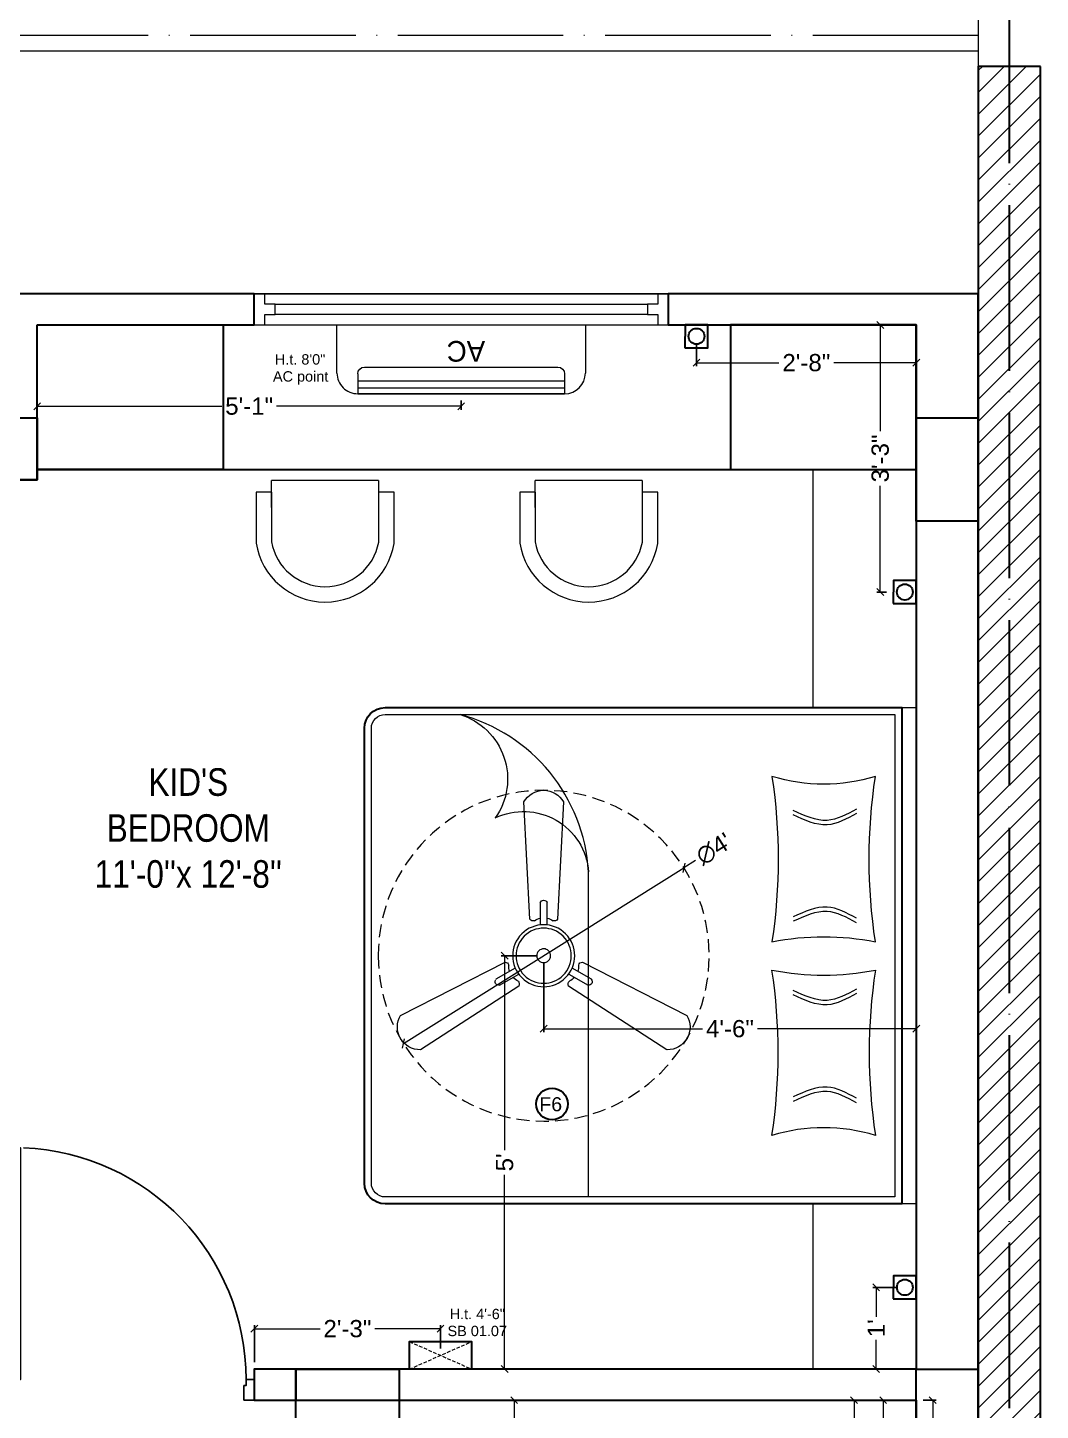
# Model space of a CAD drawing. Header units: millimetres. Extents: x 56222 to 3066687, y -650199 to -121287.
# Drawn here: x 141535.4 to 141682.3, y -177156.5 to -176955.9 of the extents above; entities that cross this region are included whole.
import ezdxf

# ---------------------------------------------------------------- set-up
doc = ezdxf.new("R2010")
doc.units = ezdxf.units.MM
doc.header["$MEASUREMENT"] = 0
doc.header["$PDMODE"] = 35
for name, pattern in [('ACAD_ISO04W100', [30, 24, -3, 0, -3]), ('DASHED', [0.75, 0.5, -0.25]), ('DASHED2', [0.375, 0.25, -0.125])]:
    doc.linetypes.add(name, pattern=pattern)
doc.layers.get('Defpoints').update_dxf_attribs({"color": 220})
doc.layers.add('AR DOOR', color=40, linetype='Continuous')
doc.layers.add('AR ELE-5', color=134, linetype='Continuous')
for name, color, linetype, lineweight in [('COLUMN', 1, 'Continuous', 30), ('dim05', 1, 'Continuous', 13), ('el', 7, 'Continuous', 20), ('ELEC-wires', 1, 'DASHED2', 13), ('Electrical', 84, 'Continuous', 30), ('FIRST FLOOR', 7, 'Continuous', 9), ('FIRST FLOOR ( DW_RAIL )', 7, 'Continuous', 9), ('FIRST FLOOR ( TEXT )', 7, 'Continuous', 9), ('FIRST FLOOR_( PLine )_', 251, 'Continuous', 30), ('FURNITURE', 32, 'Continuous', 9), ('GROUND FLOOR', 7, 'Continuous', 9), ('GROUND FLOOR  ( HATCH )', 251, 'Continuous', 9), ('Text', 7, 'Continuous', 15), ('wall', 7, 'Continuous', 30), ('X_PLOT', 1, 'Continuous', 9), ('XX~SLAB ( BEAM )~ ( DIM )', 7, 'Continuous', 9)]:
    doc.layers.add(name, color=color, linetype=linetype, lineweight=lineweight)
doc.layers.add('XX~SLAB ( PLINE )', color=251, linetype='Continuous', plot=False)
doc.styles.add('Arial', font='arial.ttf')
doc.styles.add('KATHA', font='swissc.ttf')
doc.styles.get("Standard").update_dxf_attribs({"font": 'arial.ttf', "height": 6})
doc.styles.add('TEXT', font='eurr____.ttf')
doc.dimstyles.new('ISO-25', dxfattribs={"dimtxt": 2.5, "dimasz": 1, "dimexe": 0.5, "dimexo": 1, "dimtad": 0, "dimdec": 1, "dimlunit": 4, "dimtxsty": 'Standard', "dimblk": 'OBLIQUE', "dimcen": 2.5, "dimclrd": 1, "dimclre": 1, "dimclrt": 5, "dimadec": 0, "dimazin": 0, "dimtfac": 1, "dimtdec": 1, "dimtmove": 0, "dimatfit": 3, "dimfxl": 1, "dimlwd": -1, "dimarcsym": 0})

# ---------------------------------------------------------------- blocks, each defined once
blk = doc.blocks.new('*U256')
for points in [[(-1160, 0), (-1120, 0), (-1120, 30), (-1110, 30), (-1110, 100), (-1160, 100)], [(40, 0), (0, 0), (0, 30), (-10, 30), (-10, 100), (40, 100)], [(0, 0), (0, -1120), (-30, -1120), (-30, 0)]]:
    blk.add_lwpolyline(points, close=True)
at = {"layer": 'AR ELE-5', "linetype": 'ByBlock', "ltscale": 15}
blk.add_arc((1.6, 0.7), 1121.6, 180.03474, 267.62699, dxfattribs=at)
blk = doc.blocks.new('_Oblique')
at = {"layer": 'wall', "color": 0, "lineweight": -2}
blk.add_line((-0.5, -0.5), (0.5, 0.5), dxfattribs=at)
blk = doc.blocks.new('*D415')
at = {"layer": 'Defpoints', "color": 0, "lineweight": 0, "transparency": 16777216}
for p in [(141664.31, -177154.98), (141659.51, -177179.98), (141664.31, -177179.98)]:
    blk.add_point(p, dxfattribs=at)
at = {"layer": 'dim05', "color": 1, "linetype": 'Continuous', "lineweight": -2, "transparency": 16777216}
for p, q in [((141663.31, -177154.98), (141659.01, -177154.98)), ((141663.31, -177179.98), (141659.01, -177179.98))]:
    blk.add_line(p, q, dxfattribs=at)
at = {"layer": 'dim05', "color": 1, "linetype": 'Continuous', "transparency": 16777216}
for p, q in [((141659.51, -177154.98), (141659.51, -177163.51)), ((141659.51, -177179.98), (141659.51, -177171.45))]:
    blk.add_line(p, q, dxfattribs=at)
at = {"layer": 'dim05', "color": 1, "transparency": 16777216}
for p, rotation in [((141659.51, -177154.98), 90), ((141659.51, -177179.98), 270)]:
    blk.add_blockref('_Oblique', p, dxfattribs=dict(at, rotation=rotation))
at = {"layer": 'dim05', "color": 5, "lineweight": 25, "transparency": 16777216, "insert": (141659.51, -177167.48), "char_height": 2.5, "attachment_point": 5, "rotation": 90, "style": 'Arial'}
blk.add_mtext('2\'-1"', dxfattribs=at)
blk = doc.blocks.new('*D416')
at = {"layer": 'Defpoints', "color": 0, "lineweight": 0, "transparency": 16777216}
for p in [(141664.31, -177154.98), (141664.31, -177225.01), (141666.7, -177225.01)]:
    blk.add_point(p, dxfattribs=at)
at = {"layer": 'dim05', "color": 1, "linetype": 'Continuous', "lineweight": -2, "transparency": 16777216}
for p, q in [((141665.31, -177154.98), (141667.2, -177154.98)), ((141665.31, -177225.01), (141667.2, -177225.01))]:
    blk.add_line(p, q, dxfattribs=at)
at = {"layer": 'dim05', "color": 1, "linetype": 'Continuous', "transparency": 16777216}
for p, q in [((141666.7, -177154.98), (141666.7, -177185.08)), ((141666.7, -177225.01), (141666.7, -177194.92))]:
    blk.add_line(p, q, dxfattribs=at)
at = {"layer": 'dim05', "color": 1, "transparency": 16777216}
for p, rotation in [((141666.7, -177154.98), 90), ((141666.7, -177225.01), 270)]:
    blk.add_blockref('_Oblique', p, dxfattribs=dict(at, rotation=rotation))
at = {"layer": 'dim05', "color": 5, "lineweight": 25, "transparency": 16777216, "insert": (141666.7, -177190), "char_height": 2.5, "attachment_point": 5, "rotation": 90, "style": 'Arial'}
blk.add_mtext('5\'-10"', dxfattribs=at)
blk = doc.blocks.new('6616')
at = {"color": 242, "linetype": 'DASHED', "true_color": 0xcd2027}
for p, q in [((386784.79, -36915.77), (386775.78, -36911.78)), ((386784.79, -36911.78), (386775.78, -36915.77))]:
    blk.add_line(p, q, dxfattribs=at)
at = {"layer": 'ELEC-wires', "color": 5, "linetype": 'ByBlock', "lineweight": 30, "ltscale": 4}
blk.add_lwpolyline([(386775.78, -36911.78), (386784.79, -36911.78), (386784.79, -36915.77), (386775.78, -36915.77)], close=True, dxfattribs=at)
blk = doc.blocks.new('*D483')
at = {"layer": 'Defpoints', "color": 0, "lineweight": 0, "transparency": 16777216}
for p in [(141595.31, -177144.62), (141595.31, -177148.49), (141568.31, -177150.48)]:
    blk.add_point(p, dxfattribs=at)
at = {"layer": 'dim05', "color": 1, "linetype": 'Continuous', "lineweight": -2, "transparency": 16777216}
for p, q in [((141568.31, -177149.48), (141568.31, -177144.12)), ((141595.31, -177147.49), (141595.31, -177144.12))]:
    blk.add_line(p, q, dxfattribs=at)
at = {"layer": 'dim05', "color": 1, "linetype": 'Continuous', "transparency": 16777216}
for p, q in [((141568.31, -177144.62), (141577.84, -177144.62)), ((141595.31, -177144.62), (141585.78, -177144.62))]:
    blk.add_line(p, q, dxfattribs=at)
at = {"layer": 'dim05', "color": 1, "transparency": 16777216, "rotation": 180}
blk.add_blockref('_Oblique', (141568.31, -177144.62), dxfattribs=at)
at = {"layer": 'dim05', "color": 1, "transparency": 16777216}
blk.add_blockref('_Oblique', (141595.31, -177144.62), dxfattribs=at)
at = {"layer": 'dim05', "color": 5, "lineweight": 25, "transparency": 16777216, "insert": (141581.81, -177144.62), "char_height": 2.5, "attachment_point": 5, "style": 'Arial'}
blk.add_mtext('2\'-3"', dxfattribs=at)
blk = doc.blocks.new('*D446')
at = {"layer": 'Defpoints', "color": 0, "lineweight": 0, "transparency": 16777216}
for p in [(141655.29, -177154.98), (141662.48, -177154.98), (141662.31, -177196.9)]:
    blk.add_point(p, dxfattribs=at)
at = {"layer": 'dim05', "color": 1, "linetype": 'Continuous', "lineweight": -2, "transparency": 16777216}
for p, q in [((141661.48, -177154.98), (141654.79, -177154.98)), ((141661.31, -177196.9), (141654.79, -177196.9))]:
    blk.add_line(p, q, dxfattribs=at)
at = {"layer": 'dim05', "color": 1, "linetype": 'Continuous', "transparency": 16777216}
for p, q in [((141655.29, -177154.98), (141655.29, -177171.99)), ((141655.29, -177196.9), (141655.29, -177179.88))]:
    blk.add_line(p, q, dxfattribs=at)
at = {"layer": 'dim05', "color": 1, "transparency": 16777216}
for p, rotation in [((141655.29, -177154.98), 90), ((141655.29, -177196.9), 270)]:
    blk.add_blockref('_Oblique', p, dxfattribs=dict(at, rotation=rotation))
at = {"layer": 'dim05', "color": 5, "lineweight": 25, "transparency": 16777216, "insert": (141655.29, -177175.94), "char_height": 2.5, "attachment_point": 5, "rotation": 90, "style": 'Arial'}
blk.add_mtext('3\'-6"', dxfattribs=at)
blk = doc.blocks.new('fan')
at = {"layer": 'Electrical', "lineweight": 15, "ltscale": 20}
for p, q in [((3300835.29, -509900.78), (3300836.47, -509923.43)), ((3300841.81, -509923.43), (3300842.99, -509900.78)), ((3300838.47, -509924.57), (3300838.47, -509920.25)), ((3300839.81, -509920.28), (3300839.81, -509924.57)), ((3300831.66, -509931.77), (3300811.45, -509942.07)), ((3300829.93, -509935.08), (3300833.64, -509932.93)), ((3300844.64, -509932.93), (3300848.38, -509935.09)), ((3300866.83, -509942.07), (3300846.62, -509931.77)), ((3300815.3, -509948.74), (3300834.33, -509936.39)), ((3300834.31, -509934.09), (3300830.57, -509936.25)), ((3300843.95, -509936.39), (3300862.98, -509948.74)), ((3300847.68, -509936.23), (3300843.97, -509934.09))]:
    blk.add_line(p, q, dxfattribs=at)
at = {"layer": 'Electrical', "linetype": 'DASHED', "lineweight": 15, "ltscale": 5}
blk.add_circle((3300839.14, -509930.53), 32, dxfattribs=at)
at = {"layer": 'Electrical', "lineweight": 15, "ltscale": 20}
for centre, major_axis, start_param, end_param in [((3300839.14, -509902.94), (3.12, 3.12), -0.272136, 1.842967), ((3300839.13, -509920.5), (0.501, 0.501), -0.465536, 1.983618), ((3300839.14, -509926.42), (2.27, -2.27), 2.565057, 2.951308), ((3300839.14, -509926.42), (2.27, 2.27), 0.19032, 0.57657), ((3300839.14, -509930.53), (4.24, -4.24), 3.14161, 9.424795), ((3300839.14, -509930.53), (3.77, -3.77), 1.749190548672175e-05, 6.283202799085073), ((3300837.1, -509923.08), (0.51, 0.51), 2.863014, 4.257784), ((3300841.18, -509923.08), (0.51, -0.51), 5.167028, 6.561799), ((3300839.14, -509930.53), (0.943, 0.943), 1.570814, 7.853999), ((3300831.67, -509932.49), (0.51, -0.51), 0.978238, 2.373008), ((3300835.59, -509932.58), (2.27, -2.27), 3.855511, 4.241762), ((3300842.69, -509932.58), (2.27, 2.27), 5.183051, 5.569301), ((3300846.61, -509932.49), (0.51, -0.51), 2.339416, 3.734186), ((3300830.46, -509935.55), (0.501, -0.501), 3.199655, 5.648809), ((3300835.59, -509932.58), (2.27, -2.27), 4.659452, 5.045703), ((3300833.71, -509936.02), (0.51, 0.51), -1.325776, 0.068994), ((3300844.57, -509936.02), (0.51, -0.51), 3.072633, 4.467404), ((3300842.69, -509932.58), (2.27, 2.27), 4.37911, 4.765361), ((3300847.83, -509935.54), (0.501, 0.501), 3.723254, 6.172408), ((3300815.25, -509944.32), (3.12, -3.12), 3.393055, 5.508159), ((3300863.03, -509944.32), (3.12, -3.12), 5.48745, 7.602554)]:
    blk.add_ellipse(centre, major_axis=major_axis, ratio=1, start_param=start_param, end_param=end_param, dxfattribs=at)
blk = doc.blocks.new('*D449')
at = {"layer": 'Defpoints', "color": 0, "lineweight": 0, "transparency": 16777216}
for p in [(141610.28, -177090.5), (141664.31, -177091.59), (141664.31, -177101.1)]:
    blk.add_point(p, dxfattribs=at)
at = {"layer": 'dim05', "color": 1, "linetype": 'Continuous', "lineweight": -2, "transparency": 16777216}
for p, q in [((141610.28, -177091.5), (141610.28, -177101.6)), ((141664.31, -177092.59), (141664.31, -177101.6))]:
    blk.add_line(p, q, dxfattribs=at)
at = {"layer": 'dim05', "color": 1, "linetype": 'Continuous', "transparency": 16777216}
for p, q in [((141610.28, -177101.1), (141633.29, -177101.1)), ((141664.31, -177101.1), (141641.29, -177101.1))]:
    blk.add_line(p, q, dxfattribs=at)
at = {"layer": 'dim05', "color": 1, "transparency": 16777216, "rotation": 180}
blk.add_blockref('_Oblique', (141610.28, -177101.1), dxfattribs=at)
at = {"layer": 'dim05', "color": 1, "transparency": 16777216}
blk.add_blockref('_Oblique', (141664.31, -177101.1), dxfattribs=at)
at = {"layer": 'dim05', "color": 5, "lineweight": 25, "transparency": 16777216, "insert": (141637.29, -177101.1), "char_height": 2.5, "attachment_point": 5, "style": 'Arial'}
blk.add_mtext('4\'-6"', dxfattribs=at)
blk = doc.blocks.new('*D450')
at = {"layer": 'Defpoints', "color": 0, "lineweight": 0, "transparency": 16777216}
for p in [(141610.28, -177090.5), (141604.61, -177150.48), (141610.28, -177150.48)]:
    blk.add_point(p, dxfattribs=at)
at = {"layer": 'dim05', "color": 1, "linetype": 'Continuous', "lineweight": -2, "transparency": 16777216}
for p, q in [((141609.28, -177090.5), (141604.11, -177090.5)), ((141609.28, -177150.48), (141604.11, -177150.48))]:
    blk.add_line(p, q, dxfattribs=at)
at = {"layer": 'dim05', "color": 1, "linetype": 'Continuous', "transparency": 16777216}
for p, q in [((141604.61, -177090.5), (141604.61, -177118.72)), ((141604.61, -177150.48), (141604.61, -177122.27))]:
    blk.add_line(p, q, dxfattribs=at)
at = {"layer": 'dim05', "color": 1, "transparency": 16777216}
for p, rotation in [((141604.61, -177090.5), 90), ((141604.61, -177150.48), 270)]:
    blk.add_blockref('_Oblique', p, dxfattribs=dict(at, rotation=rotation))
at = {"layer": 'dim05', "color": 5, "lineweight": 25, "transparency": 16777216, "insert": (141604.61, -177120.49), "char_height": 2.5, "attachment_point": 5, "rotation": 90, "style": 'Arial'}
blk.add_mtext("5'", dxfattribs=at)
blk = doc.blocks.new('*D451')
at = {"layer": 'Defpoints', "color": 0, "lineweight": 0, "transparency": 16777216}
for p in [(141605.99, -177154.98), (141621.56, -177154.98), (141621.56, -177218.73)]:
    blk.add_point(p, dxfattribs=at)
at = {"layer": 'dim05', "color": 1, "linetype": 'Continuous', "lineweight": -2, "transparency": 16777216}
for p, q in [((141620.56, -177154.98), (141605.49, -177154.98)), ((141620.56, -177218.73), (141605.49, -177218.73))]:
    blk.add_line(p, q, dxfattribs=at)
at = {"layer": 'dim05', "color": 1, "linetype": 'Continuous', "transparency": 16777216}
for p, q in [((141605.99, -177154.98), (141605.99, -177182.91)), ((141605.99, -177218.73), (141605.99, -177190.8))]:
    blk.add_line(p, q, dxfattribs=at)
at = {"layer": 'dim05', "color": 1, "transparency": 16777216}
for p, rotation in [((141605.99, -177154.98), 90), ((141605.99, -177218.73), 270)]:
    blk.add_blockref('_Oblique', p, dxfattribs=dict(at, rotation=rotation))
at = {"layer": 'dim05', "color": 5, "lineweight": 25, "transparency": 16777216, "insert": (141605.99, -177186.85), "char_height": 2.5, "attachment_point": 5, "rotation": 90, "style": 'Arial'}
blk.add_mtext('5\'-4"', dxfattribs=at)
blk = doc.blocks.new('*D455')
at = {"layer": 'Defpoints', "color": 0, "lineweight": 0, "transparency": 16777216}
for p in [(141630.61, -177077.75), (141589.94, -177103.25)]:
    blk.add_point(p, dxfattribs=at)
at = {"layer": 'dim05', "color": 1, "linetype": 'Continuous', "transparency": 16777216}
for p in [(141632.3, -177076.69), (141589.94, -177103.25)]:
    blk.add_line(p, (141630.61, -177077.75), dxfattribs=at)
at = {"layer": 'dim05', "color": 1, "transparency": 16777216}
for p, rotation in [((141630.61, -177077.75), 212.093294306221), ((141589.94, -177103.25), 32.09329430622101)]:
    blk.add_blockref('_Oblique', p, dxfattribs=dict(at, rotation=rotation))
at = {"layer": 'dim05', "color": 5, "lineweight": 25, "transparency": 16777216, "insert": (141634.96, -177075.02), "char_height": 2.5, "attachment_point": 5, "rotation": 32.0933, "style": 'Arial'}
blk.add_mtext("∅4'", dxfattribs=at)
blk = doc.blocks.new('*D457')
at = {"layer": 'Defpoints', "color": 0, "lineweight": 0, "transparency": 16777216}
for p in [(141632.44, -177000.63), (141664.31, -177001.69), (141664.31, -177004.47)]:
    blk.add_point(p, dxfattribs=at)
at = {"layer": 'dim05', "color": 1, "linetype": 'Continuous', "lineweight": -2, "transparency": 16777216}
for p, q in [((141632.44, -177001.63), (141632.44, -177004.97)), ((141664.31, -177002.69), (141664.31, -177004.97))]:
    blk.add_line(p, q, dxfattribs=at)
at = {"layer": 'dim05', "color": 1, "linetype": 'Continuous', "transparency": 16777216}
for p, q in [((141632.44, -177004.47), (141644.4, -177004.47)), ((141664.31, -177004.47), (141652.34, -177004.47))]:
    blk.add_line(p, q, dxfattribs=at)
at = {"layer": 'dim05', "color": 1, "transparency": 16777216, "rotation": 180}
blk.add_blockref('_Oblique', (141632.44, -177004.47), dxfattribs=at)
at = {"layer": 'dim05', "color": 1, "transparency": 16777216}
blk.add_blockref('_Oblique', (141664.31, -177004.47), dxfattribs=at)
at = {"layer": 'dim05', "color": 5, "lineweight": 25, "transparency": 16777216, "insert": (141648.37, -177004.47), "char_height": 2.5, "attachment_point": 5, "style": 'Arial'}
blk.add_mtext('2\'-8"', dxfattribs=at)
blk = doc.blocks.new('*D458')
at = {"layer": 'Defpoints', "color": 0, "lineweight": 0, "transparency": 16777216}
for p in [(141659.09, -176998.98), (141662.65, -176998.98), (141660.99, -177037.74)]:
    blk.add_point(p, dxfattribs=at)
at = {"layer": 'dim05', "color": 1, "linetype": 'Continuous', "lineweight": -2, "transparency": 16777216}
for p, q in [((141661.65, -176998.98), (141658.59, -176998.98)), ((141659.99, -177037.74), (141658.59, -177037.74))]:
    blk.add_line(p, q, dxfattribs=at)
at = {"layer": 'dim05', "color": 1, "linetype": 'Continuous', "transparency": 16777216}
for p, q in [((141659.09, -176998.98), (141659.09, -177014.41)), ((141659.09, -177037.74), (141659.09, -177022.31))]:
    blk.add_line(p, q, dxfattribs=at)
at = {"layer": 'dim05', "color": 1, "transparency": 16777216}
for p, rotation in [((141659.09, -176998.98), 90), ((141659.09, -177037.74), 270)]:
    blk.add_blockref('_Oblique', p, dxfattribs=dict(at, rotation=rotation))
at = {"layer": 'dim05', "color": 5, "lineweight": 25, "transparency": 16777216, "insert": (141659.09, -177018.36), "char_height": 2.5, "attachment_point": 5, "rotation": 90, "style": 'Arial'}
blk.add_mtext('3\'-3"', dxfattribs=at)
blk = doc.blocks.new('*D459')
at = {"layer": 'Defpoints', "color": 0, "lineweight": 0, "transparency": 16777216}
for p in [(141662.65, -177138.62), (141658.49, -177150.48), (141662.65, -177150.48)]:
    blk.add_point(p, dxfattribs=at)
at = {"layer": 'dim05', "color": 1, "linetype": 'Continuous', "lineweight": -2, "transparency": 16777216}
for p, q in [((141661.65, -177138.62), (141657.99, -177138.62)), ((141661.65, -177150.48), (141657.99, -177150.48))]:
    blk.add_line(p, q, dxfattribs=at)
at = {"layer": 'dim05', "color": 1, "linetype": 'Continuous', "transparency": 16777216}
for p, q in [((141658.49, -177138.62), (141658.49, -177142.89)), ((141658.49, -177150.48), (141658.49, -177146.21))]:
    blk.add_line(p, q, dxfattribs=at)
at = {"layer": 'dim05', "color": 1, "transparency": 16777216}
for p, rotation in [((141658.49, -177138.62), 90), ((141658.49, -177150.48), 270)]:
    blk.add_blockref('_Oblique', p, dxfattribs=dict(at, rotation=rotation))
at = {"layer": 'dim05', "color": 5, "lineweight": 25, "transparency": 16777216, "insert": (141658.49, -177144.55), "char_height": 2.5, "attachment_point": 5, "rotation": 90, "style": 'Arial'}
blk.add_mtext("1'", dxfattribs=at)
blk = doc.blocks.new('ac paln')
at = {"layer": 'Electrical', "lineweight": 15}
for p, q in [((389238.69, -37646.36), (389238.69, -37610.34)), ((389238.69, -37610.34), (389245.67, -37610.34)), ((389245.81, -37613.35), (389248.68, -37613.35)), ((389246.82, -37643.35), (389246.82, -37613.35)), ((389247.82, -37643.35), (389247.82, -37613.35)), ((389248.68, -37613.35), (389248.68, -37643.35)), ((389248.68, -37643.35), (389248.68, -37613.35)), ((389244.81, -37642.35), (389244.81, -37614.35)), ((389245.81, -37643.35), (389248.68, -37643.35)), ((389248.68, -37643.35), (389248.68, -37643.35)), ((389245.67, -37646.36), (389238.69, -37646.36))]:
    blk.add_line(p, q, dxfattribs=at)
for centre, start, end in [((389245.67, -37613.35), 0, 90), ((389245.67, -37643.35), 270, 0)]:
    blk.add_arc(centre, 3.01, start, end, dxfattribs=at)
at = {"layer": 'Electrical', "lineweight": 15, "extrusion": (0, 0, -1)}
for centre, start_param, end_param in [((389245.81, -37614.35), -0.785398, 0.785398), ((389245.81, -37642.35), 3.926991, 5.497787)]:
    blk.add_ellipse(centre, major_axis=(-0.71, 0.71), ratio=1, start_param=start_param, end_param=end_param, dxfattribs=at)
at = {"layer": 'Text', "style": 'TEXT'}
blk.add_text('AC', height=3, rotation=270, dxfattribs=at).set_placement((389241.02, -37624.87))
blk = doc.blocks.new('*D507')
at = {"layer": 'Defpoints', "color": 0, "lineweight": 0, "transparency": 16777216}
for p in [(141536.81, -177005.75), (141598.31, -177008.97), (141598.31, -177010.78)]:
    blk.add_point(p, dxfattribs=at)
at = {"layer": 'dim05', "color": 1, "linetype": 'Continuous', "lineweight": -2, "transparency": 16777216}
for p, q in [((141536.81, -177006.75), (141536.81, -177011.28)), ((141598.31, -177009.97), (141598.31, -177011.28))]:
    blk.add_line(p, q, dxfattribs=at)
at = {"layer": 'dim05', "color": 1, "linetype": 'Continuous', "transparency": 16777216}
for p, q in [((141536.81, -177010.78), (141563.61, -177010.78)), ((141598.31, -177010.78), (141571.5, -177010.78))]:
    blk.add_line(p, q, dxfattribs=at)
at = {"layer": 'dim05', "color": 1, "transparency": 16777216, "rotation": 180}
blk.add_blockref('_Oblique', (141536.81, -177010.78), dxfattribs=at)
at = {"layer": 'dim05', "color": 1, "transparency": 16777216}
blk.add_blockref('_Oblique', (141598.31, -177010.78), dxfattribs=at)
at = {"layer": 'dim05', "color": 5, "lineweight": 25, "transparency": 16777216, "insert": (141567.56, -177010.78), "char_height": 2.5, "attachment_point": 5, "style": 'Arial'}
blk.add_mtext('5\'-1"', dxfattribs=at)

msp = doc.modelspace()

# ---------------------------------------------------------------- hatches: boundary and pattern name
at = {"layer": 'GROUND FLOOR  ( HATCH )'}
h = msp.add_hatch(dxfattribs=at)
h.set_pattern_fill('ANSI31', color=6, scale=18, style=0)
h.set_pattern_definition([(45, (25141.6202, -14691.8051), (-1.590990258, 1.590990258), [])])
h.paths.add_polyline_path([(141682.3062, -176961.4795), (141673.3062, -176961.4795), (141673.3062, -177304.9795), (141682.3062, -177304.9795)])

# ---------------------------------------------------------------- linework, layer by layer
at = {"layer": 'COLUMN'}
for points in [[(141527.8062, -177012.4795), (141536.8062, -177012.4795), (141536.8062, -177021.4795), (141527.8062, -177021.4795)], [(141664.3062, -177012.4795), (141673.3062, -177012.4795), (141673.3062, -177027.4795), (141664.3062, -177027.4795)], [(141589.3062, -177150.4795), (141589.3062, -177159.4795), (141574.3062, -177159.4795), (141574.3062, -177150.4795)], [(141664.3062, -177150.4795), (141673.3062, -177150.4795), (141673.3062, -177165.4795), (141664.3062, -177165.4795)]]:
    msp.add_lwpolyline(points, close=True, dxfattribs=at)
at = {"layer": 'FIRST FLOOR'}
for p, q in [((141272.8062, -176994.4795), (141673.3062, -176994.4795)), ((141568.3062, -176998.9795), (141568.3062, -176994.4795)), ((141628.3062, -176998.9795), (141628.3062, -176994.4795)), ((141673.3062, -176994.4795), (141673.3062, -177304.9795)), ((141536.8062, -176998.9795), (141664.3062, -176998.9795)), ((141536.8062, -177021.4795), (141536.8062, -176998.9795)), ((141664.3062, -176998.9795), (141664.3062, -177150.4795)), ((141574.3062, -177150.4795), (141574.3062, -177154.9795)), ((141574.3062, -177150.4795), (141664.3062, -177150.4795)), ((141574.3062, -177154.9795), (141664.3062, -177154.9795)), ((141664.3062, -177154.9795), (141664.3062, -177282.4795))]:
    msp.add_line(p, q, dxfattribs=at)
at = {"layer": 'FIRST FLOOR ( DW_RAIL )'}
msp.add_lwpolyline([(141628.3062, -176994.4795), (141626.8062, -176994.4795), (141626.8062, -176995.9795), (141625.3062, -176995.9795), (141625.3062, -176997.4795), (141571.3062, -176997.4795), (141571.3062, -176995.9795), (141569.8062, -176995.9795), (141569.8062, -176994.4795), (141568.3062, -176994.4795), (141568.3062, -176998.9795), (141569.8062, -176998.9795), (141569.8062, -176997.4795), (141571.3062, -176997.4795), (141571.3062, -176995.9795), (141625.3062, -176995.9795), (141625.3062, -176997.4795), (141626.8062, -176997.4795), (141626.8062, -176998.9795), (141628.3062, -176998.9795), (141628.3062, -176994.4795), (141568.3062, -176994.4795), (141568.3062, -176998.9795), (141628.3062, -176998.9795)], close=True, dxfattribs=at)
at = {"layer": 'FIRST FLOOR_( PLine )_'}
for points in [[(141536.8062, -176998.9795), (141568.3062, -176998.9795), (141568.3062, -176994.4795), (141454.3062, -176994.4795), (141454.3062, -176998.9795), (141527.8062, -176998.9795), (141527.8062, -177096.4795), (141532.3062, -177096.4795), (141532.3062, -177021.4795), (141536.8062, -177021.4795)], [(141673.3062, -176994.4795), (141628.3062, -176994.4795), (141628.3062, -176998.9795), (141664.3062, -176998.9795), (141664.3062, -177150.4795), (141574.3062, -177150.4795), (141574.3062, -177154.9795), (141664.3062, -177154.9795), (141664.3062, -177282.4795), (141631.3011, -177282.4795), (141631.3011, -177286.9795), (141664.3062, -177286.9795), (141664.3062, -177304.9795), (141673.3062, -177304.9795)], [(141568.3062, -177154.9795), (141574.3062, -177154.9795), (141574.3062, -177150.4795), (141568.3062, -177150.4795)]]:
    msp.add_lwpolyline(points, close=True, dxfattribs=at)
at = {"layer": 'FURNITURE', "lineweight": 30}
msp.add_line((141536.8062, -177019.9795), (141664.3062, -177019.9795), dxfattribs=at)
at = {"layer": 'FURNITURE'}
for p, q in [((141570.7882, -177025.4691, -0.0355), (141570.7882, -177021.5615, -0.0355)), ((141586.3391, -177021.5615, -0.0355), (141570.7882, -177021.5615, -0.0355)), ((141586.3391, -177021.5615, -0.0355), (141586.3391, -177025.4691, -0.0355)), ((141609.0213, -177025.4691, -0.0355), (141609.0213, -177021.5615, -0.0355)), ((141624.5721, -177021.5615, -0.0355), (141609.0213, -177021.5615, -0.0355)), ((141624.5721, -177021.5615, -0.0355), (141624.5721, -177025.4691, -0.0355)), ((141616.7806, -177125.5038), (141616.7806, -177078.3108))]:
    msp.add_line(p, q, dxfattribs=at)
at = {"layer": 'FURNITURE', "lineweight": 30}
for points in [[(141536.8062, -176998.9795), (141563.8062, -176998.9795), (141563.8062, -177019.9795), (141536.8062, -177019.9795)], [(141664.3062, -176998.9795), (141637.364, -176998.9795), (141637.364, -177019.9795), (141664.3062, -177019.9795)]]:
    msp.add_lwpolyline(points, close=True, dxfattribs=at)
at = {"layer": 'FURNITURE'}
for points in [[(141664.3062, -177019.9795), (141649.3062, -177019.9795), (141649.3062, -177054.5038), (141664.3062, -177054.5038)], [(141664.3062, -177126.5038), (141649.3062, -177126.5038), (141649.3062, -177150.4795), (141664.3062, -177150.4795)]]:
    msp.add_lwpolyline(points, close=True, dxfattribs=at)
at = {"layer": 'FURNITURE', "elevation": -0.0355, "flags": 128}
for points in [[(141570.7968, -177023.2469), (141568.5723, -177023.2469), (141568.5723, -177030.629, 0.85361338), (141588.5723, -177030.6805), (141588.5723, -177023.2469), (141586.3477, -177023.2469)], [(141570.7968, -177025.4691), (141570.7968, -177023.2469), (141570.7945, -177030.4456, 0.83575836), (141586.35, -177030.491), (141586.35, -177025.4691), (141586.35, -177023.2469)], [(141609.0299, -177023.2469), (141606.8053, -177023.2469), (141606.8053, -177030.629, 0.85361338), (141626.8053, -177030.6805), (141626.8053, -177023.2469), (141624.5807, -177023.2469)], [(141609.0299, -177025.4691), (141609.0299, -177023.2469), (141609.0275, -177030.4456, 0.83575836), (141624.5831, -177030.491), (141624.5831, -177025.4691), (141624.5831, -177023.2469)]]:
    msp.add_lwpolyline(points, format="xyb", dxfattribs=at)
at = {"layer": 'FURNITURE', "lineweight": 30}
msp.add_lwpolyline([(141584.2765, -177123.5038), (141584.2765, -177057.5038, -0.41421356), (141587.2765, -177054.5038), (141662.2073, -177054.5038), (141662.2073, -177126.5038), (141587.2765, -177126.5038, -0.41421356)], format="xyb", close=True, dxfattribs=at)
at = {"layer": 'FURNITURE'}
for points in [[(141585.2765, -177123.5038), (141585.2765, -177057.5038, -0.41421356), (141587.2765, -177055.5038), (141661.2073, -177055.5038), (141661.2073, -177125.5038), (141587.2765, -177125.5038, -0.41421356)], [(141603.2593, -177070.5147, -0.52796512), (141616.7806, -177078.3108, 0.32347509), (141598.1379, -177055.5038, -0.50874252), (141603.2593, -177070.5147)]]:
    msp.add_lwpolyline(points, format="xyb", close=True, dxfattribs=at)
at = {"layer": 'FURNITURE', "elevation": -0.0053}
for points in [[(141643.3864, -177088.4948, -0.10058607), (141658.3864, -177088.4948, -0.07572579), (141658.3864, -177064.4948, -0.14896716), (141643.3864, -177064.4948, -0.0741156)], [(141643.3864, -177092.5758, 0.10058607), (141658.3864, -177092.5758, 0.07572579), (141658.3864, -177116.5758, 0.14896716), (141643.3864, -177116.5758, 0.0741156)]]:
    msp.add_lwpolyline(points, format="xyb", close=True, dxfattribs=at)
at = {"layer": 'FURNITURE', "color": 1, "lineweight": 30, "ltscale": 4}
msp.add_circle((141611.4865, -177112.0072), 2.2915, dxfattribs=at)
at = {"layer": 'FURNITURE'}
for points in [[(141655.648, -177069.2365, -0.0053), (141654.231, -177070.0085, -0.0053), (141651.2373, -177071.6394, -0.0053), (141648.1206, -177070.1987, -0.0053), (141646.4792, -177069.44, -0.0053)], [(141655.648, -177069.8813, -0.0053), (141654.231, -177070.6533, -0.0053), (141651.2373, -177072.2842, -0.0053), (141648.1206, -177070.8435, -0.0053), (141646.4792, -177070.0848, -0.0053)], [(141655.648, -177085.0724, -0.0053), (141654.231, -177084.3004, -0.0053), (141651.2373, -177082.6695, -0.0053), (141648.1206, -177084.1102, -0.0053), (141646.4792, -177084.8689, -0.0053)], [(141655.648, -177085.7171, -0.0053), (141654.231, -177084.9452, -0.0053), (141651.2373, -177083.3143, -0.0053), (141648.1206, -177084.755, -0.0053), (141646.4792, -177085.5137, -0.0053)], [(141655.648, -177095.3534, -0.0053), (141654.231, -177096.1254, -0.0053), (141651.2373, -177097.7563, -0.0053), (141648.1206, -177096.3156, -0.0053), (141646.4792, -177095.5569, -0.0053)], [(141655.648, -177095.9982, -0.0053), (141654.231, -177096.7702, -0.0053), (141651.2373, -177098.4011, -0.0053), (141648.1206, -177096.9604, -0.0053), (141646.4792, -177096.2017, -0.0053)], [(141655.648, -177111.1893, -0.0053), (141654.231, -177110.4173, -0.0053), (141651.2373, -177108.7864, -0.0053), (141648.1206, -177110.2271, -0.0053), (141646.4792, -177110.9858, -0.0053)], [(141655.648, -177111.834, -0.0053), (141654.231, -177111.0621, -0.0053), (141651.2373, -177109.4312, -0.0053), (141648.1206, -177110.8719, -0.0053), (141646.4792, -177111.6306, -0.0053)]]:
    msp.add_open_spline(points, degree=3, knots=[0, 0, 0, 0, 4.57791705, 9.67113696, 9.67113696, 9.67113696, 9.67113696], dxfattribs=at)
at = {"layer": 'GROUND FLOOR'}
for p, q in [((141673.3062, -176921.4306), (141673.3062, -177442.3635)), ((141673.3062, -176921.4306), (141673.3062, -177018.4795)), ((141177.5562, -176959.2295), (141673.3062, -176959.2295))]:
    msp.add_line(p, q, dxfattribs=at)
at = {"layer": 'GROUND FLOOR', "color": 1, "linetype": 'ACAD_ISO04W100'}
msp.add_line((141677.8062, -176921.4306), (141677.8062, -177304.9795), dxfattribs=at)
msp.add_lwpolyline([(141673.3062, -176956.9795), (141175.3062, -176956.9795), (141175.3062, -177419.4795), (141673.3062, -177419.4795)], dxfattribs=at)
at = {"layer": 'GROUND FLOOR', "color": 6, "lineweight": 30}
msp.add_lwpolyline([(141682.3062, -176961.4795), (141673.3062, -176961.4795), (141673.3062, -177304.9795), (141682.3062, -177304.9795)], close=True, dxfattribs=at)
at = {"layer": 'X_PLOT', "linetype": 'ACAD_ISO04W100', "lineweight": 30}
msp.add_line((141677.8062, -176921.4306), (141677.8062, -177442.3635), dxfattribs=at)
at = {"layer": 'XX~SLAB ( BEAM )~ ( DIM )', "color": 6, "lineweight": 30}
for points in [[(141630.7685, -177002.2897), (141634.0872, -177002.2897), (141634.1044, -176998.9795), (141630.7857, -176998.9795)], [(141660.9789, -177039.3967), (141664.2976, -177039.3967), (141664.3148, -177036.0866), (141660.996, -177036.0866)], [(141660.9789, -177140.2721), (141664.2976, -177140.2721), (141664.3148, -177136.962), (141660.996, -177136.962)]]:
    msp.add_lwpolyline(points, close=True, dxfattribs=at)
for centre in [(141632.4408, -177000.6346), (141662.6511, -177037.7416), (141662.6511, -177138.617)]:
    msp.add_circle(centre, 1.1551, dxfattribs=at)
at = {"layer": 'XX~SLAB ( PLINE )'}
msp.add_lwpolyline([(141268.3062, -176994.4795), (141673.3062, -176994.4795), (141673.3062, -177304.9795), (141664.3062, -177304.9795), (141644.5015, -177304.9795), (141604.1644, -177304.9795), (141578.8062, -177304.9795), (141436.3062, -177304.9795), (141436.3062, -177340.9795), (141268.3062, -177340.9795)], close=True, dxfattribs=at)

# ---------------------------------------------------------------- block references
at = {"layer": 'AR DOOR', "linetype": 'ByBlock', "lineweight": -2, "extrusion": (0, 0, -1), "xscale": -0.02999999999996949, "yscale": 0.02999999999996949, "zscale": -0.02999999999996949, "rotation": 180}
msp.add_blockref('*U256', (-141533.5062, -177151.9795), dxfattribs=at)
at = {"layer": 'dim05', "color": 1, "lineweight": 35, "xscale": -0.7500069902881101, "yscale": 0.7500069902881101, "zscale": 0.7500069902881101}
msp.add_blockref('fan', (2617262.7055, 205360.9571), dxfattribs=at)
at = {"layer": 'el', "color": 18, "true_color": 0x000000, "rotation": 270}
msp.add_blockref('ac paln', (179226.6562, 212239.7085), dxfattribs=at)
at = {"layer": 'el', "color": 1, "rotation": 180}
msp.add_blockref('6616', (528375.6009, -214062.2633), dxfattribs=at)

# ---------------------------------------------------------------- texts
at = {"layer": 'Electrical', "color": 240, "true_color": 0xed1f24, "transparency": 33554687}
for s, p in [('H.t. 8\'0"', (141571.2872, -177004.7315)), ('H.t. 4\'-6"', (141596.638, -177143.2316))]:
    msp.add_text(s, height=1.5, dxfattribs=at).set_placement(p)
at = {"layer": 'Electrical', "color": 5, "transparency": 33554687}
for s, p in [('AC point', (141571.0052, -177007.2017)), ('SB 01.07', (141596.3258, -177145.694))]:
    msp.add_text(s, height=1.5, dxfattribs=at).set_placement(p)
at = {"layer": 'Electrical', "color": 1, "insert": (141612.9479, -177111.0318), "char_height": 2.03575, "attachment_point": 3}
msp.add_mtext_dynamic_manual_height_columns('F6', width=2.035749, gutter_width=0.6786, heights=[2.6009], dxfattribs=at)
at = {"layer": 'FIRST FLOOR ( TEXT )', "insert": (141558.7246, -177072.0033), "char_height": 4, "attachment_point": 5, "style": 'KATHA'}
msp.add_mtext("KID'S\\PBEDROOM\\P11'-0''x 12'-8''", dxfattribs=at)

# ---------------------------------------------------------------- dimensions: what is measured, and where the dimension line sits
at = {"layer": 'dim05', "color": 27, "lineweight": 25, "true_color": 0x7d5120}
for base, p1, p2, override, picture, middle in [((141659.0897, -176998.9795), (141660.9874, -177037.7416), (141662.6468, -176998.9795), {"dimtxsty": 'Arial'}, '*D458', (141659.0897, -177018.3606)), ((141604.6132, -177150.4795), (141610.2765, -177090.5038), (141610.2765, -177150.4795), {"dimtxsty": 'Arial'}, '*D450', (141604.6132, -177120.4916)), ((141658.4932, -177150.4795), (141662.6511, -177138.617), (141662.6511, -177150.4795), {"dimtxsty": 'Arial'}, '*D459', (141658.4932, -177144.5483)), ((141605.9913897641, -177154.9795071), (141621.5561869412, -177218.7295071), (141621.5561869412, -177154.9795071), {"dimtxsty": 'Arial'}, '*D451', (141605.991389764, -177186.8545071)), ((141655.2867, -177154.9795), (141662.3128, -177196.8959), (141662.481, -177154.9795), {"dimtxsty": 'Arial'}, '*D446', (141655.2867, -177175.9377)), ((141659.5074, -177179.9795), (141664.3062, -177154.9795), (141664.3073, -177179.9795), {"dimdec": 0, "dimtxsty": 'Arial'}, '*D415', (141659.5074, -177167.4795)), ((141666.705, -177225.0131), (141664.3062, -177154.9795), (141664.3062, -177225.0131), {"dimtxsty": 'Arial'}, '*D416', (141666.705, -177189.9963))]:
    dim = msp.add_linear_dim(base=base, p1=p1, p2=p2, angle=90, dimstyle='ISO-25', override=override, dxfattribs=at)
    dim.commit()
    dim.dimension.update_dxf_attribs({"geometry": picture, "text_midpoint": middle})
for base, p1, p2, picture, middle in [((141664.3062, -177004.4693), (141632.4365, -177000.6346), (141664.3062, -177001.6923), '*D457', (141648.3713, -177004.4693)), ((141664.3062, -177101.1018), (141610.2765, -177090.5038), (141664.3062, -177091.5857), '*D449', (141637.2913, -177101.1018)), ((141595.3136, -177144.6193), (141568.3062, -177150.4795), (141595.3136, -177148.4861), '*D483', (141581.8099, -177144.6193))]:
    dim = msp.add_linear_dim(base=base, p1=p1, p2=p2, dimstyle='ISO-25', override={"dimtxsty": 'Arial'}, dxfattribs=at)
    dim.commit()
    dim.dimension.update_dxf_attribs({"geometry": picture, "text_midpoint": middle})
dim = msp.add_linear_dim(base=(141598.3061867, -177010.7806349), p1=(141536.8061869, -177005.7508603), p2=(141598.3061867, -177008.9744774), dimstyle='ISO-25', override={"dimdec": 0, "dimtxsty": 'Arial'}, dxfattribs=at)
dim.commit()
dim.dimension.update_dxf_attribs({"geometry": '*D507', "text_midpoint": (141567.5561868, -177010.7806349), "dimtype": 160})
dim = msp.add_diameter_dim_2p(p1=(141589.9441, -177103.2549), p2=(141630.6089, -177077.7526), dimstyle='ISO-25', override={"dimtxsty": 'Arial'}, dxfattribs=at)
dim.commit()
dim.dimension.update_dxf_attribs({"geometry": '*D455', "text_midpoint": (141634.9594, -177075.0242)})

doc.saveas('drawing.dxf')
